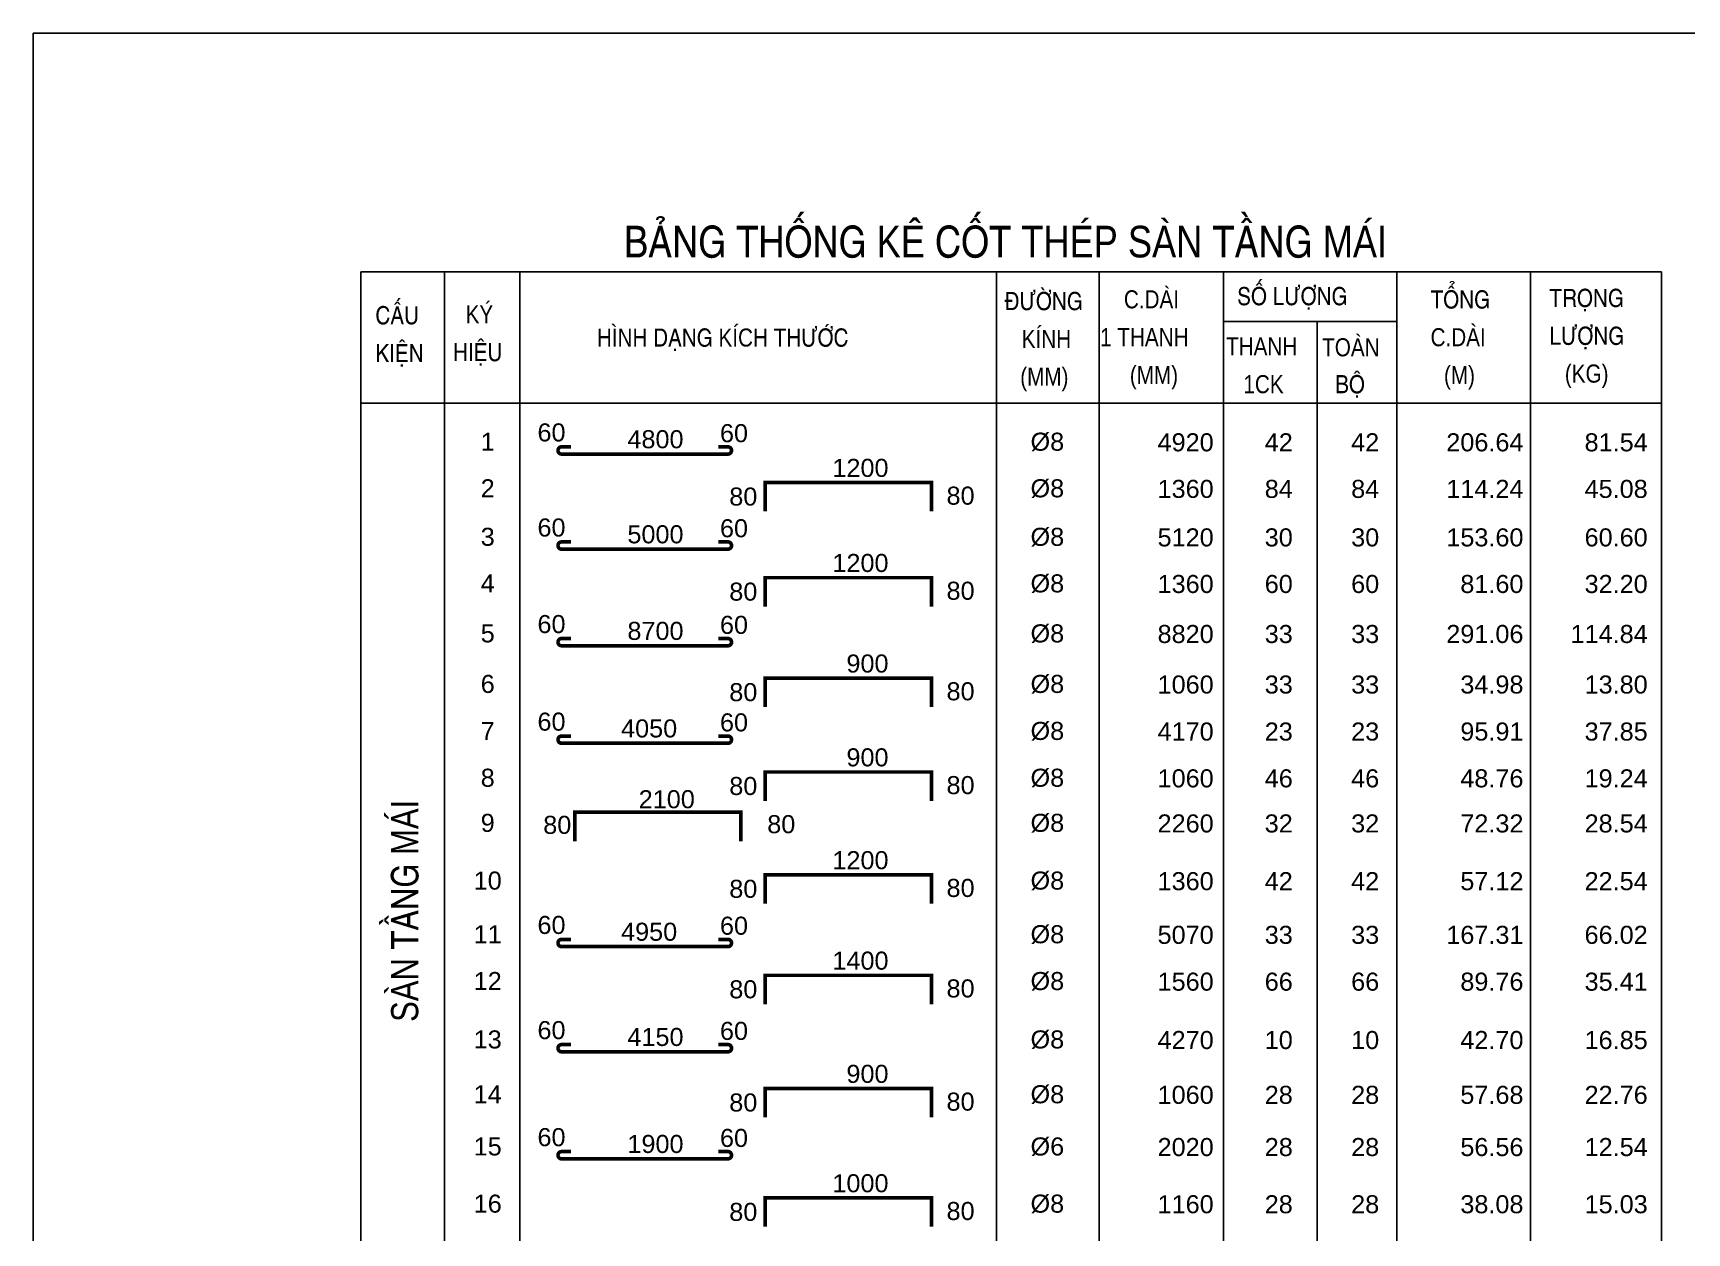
# Model space of a CAD drawing. Header units: millimetres. Extents: x -559287 to -299624, y 2351330 to 2655682.
# Drawn here: x -386947 to -368635, y 2401191 to 2414479 of the extents above; entities that cross this region are included whole.
import ezdxf
from ezdxf.enums import TextEntityAlignment as Align

# ---------------------------------------------------------------- set-up
doc = ezdxf.new("R2010")
doc.units = ezdxf.units.MM
doc.header["$LTSCALE"] = 10
for name, color, linetype, lineweight in [('Net thay', 4, 'Continuous', 25), ('Text', 54, 'Continuous', 25), ('Thep doc', 140, 'Continuous', 60), ('TKTHEP', 54, 'Continuous', 25)]:
    doc.layers.add(name, color=color, linetype=linetype, lineweight=lineweight)
doc.layers.add('ththep', color=3, linetype='Continuous')
doc.styles.add('NGHIA5', font='arial_0.ttf', dxfattribs={"height": 180})
doc.styles.add('STYLE1-S1', font='VHARIALN.TTF')

# ---------------------------------------------------------------- blocks, each defined once
blk = doc.blocks.new('NGHIA_THKE')
at = {"layer": 'TKTHEP', "style": 'NGHIA5'}
for tag, p in [('KT1', (-6747, 220)), ('KT2', (-5931, 212)), ('KT3', (-4910, 212)), ('KT4', (-3927, 212)), ('KT5', (-2978, 212)), ('KT6', (-2066, 212)), ('KT7', (-1094, 212)), ('DK', (0, 0)), ('CD1T', (2069, -8)), ('1T', (3164, -8)), ('TST', (4360, -8)), ('TCD', (6357, -8)), ('TL', (8076, -8)), ('KT8', (-6747, -258)), ('KT9', (-5931, -266)), ('KT10', (-4910, -266)), ('KT11', (-3927, -266)), ('KT12', (-2978, -266)), ('KT13', (-2066, -266)), ('KT14', (-1094, -266))]:
    blk.add_attdef(tag, text='', height=250, dxfattribs=at).set_placement(p, align=Align.RIGHT)
blk.add_attdef('SHT', text='', height=250, dxfattribs=at).set_placement((-7979, 0), align=Align.CENTER)

msp = doc.modelspace()

# ---------------------------------------------------------------- linework, layer by layer
at = {"layer": 'Net thay', "linetype": 'Continuous'}
for p, q in [((-383316.6, 2411835.2), (-368916.5, 2411835.2)), ((-383316.6, 2411835.2), (-383316.6, 2395718)), ((-382392.2, 2411835.2), (-382392.2, 2395718)), ((-381556.7, 2411835.2), (-381556.7, 2395718)), ((-376278.3, 2411835.2), (-376278.3, 2395718)), ((-375141.6, 2411835.2), (-375141.6, 2395718)), ((-373764.7, 2411835.2), (-373764.7, 2395718)), ((-371847.3, 2411835.2), (-371847.3, 2395718)), ((-370365.5, 2411835.2), (-370365.5, 2395718)), ((-368916.5, 2411835.2), (-368916.5, 2395718)), ((-373764.7, 2411284.9), (-371847.3, 2411284.9)), ((-372730, 2411284.9), (-372730, 2395718)), ((-383316.6, 2410379.9), (-368916.5, 2410379.9))]:
    msp.add_line(p, q, dxfattribs=at)
at = {"layer": 'Thep doc', "const_width": 40}
for points in [[(-380992.5, 2409896.2), (-381094.9, 2409896.2, 1), (-381094.9, 2409816.2), (-379253, 2409816.2, 1), (-379253, 2409896.2), (-379360.7, 2409896.2)], [(-380992.5, 2408843.2), (-381094.9, 2408843.2, 1), (-381094.9, 2408763.2), (-379253, 2408763.2, 1), (-379253, 2408843.2), (-379360.7, 2408843.2)], [(-380992.5, 2407773.6), (-381094.9, 2407773.6, 1), (-381094.9, 2407693.6), (-379253, 2407693.6, 1), (-379253, 2407773.6), (-379360.7, 2407773.6)], [(-380992.5, 2406693.3), (-381094.9, 2406693.3, 1), (-381094.9, 2406613.3), (-379253, 2406613.3, 1), (-379253, 2406693.3), (-379360.7, 2406693.3)], [(-380992.5, 2404441.8), (-381094.9, 2404441.8, 1), (-381094.9, 2404361.8), (-379253, 2404361.8, 1), (-379253, 2404441.8), (-379360.7, 2404441.8)], [(-380992.5, 2403276.9), (-381094.9, 2403276.9, 1), (-381094.9, 2403196.9), (-379253, 2403196.9, 1), (-379253, 2403276.9), (-379360.7, 2403276.9)], [(-380992.5, 2402091.6), (-381094.9, 2402091.6, 1), (-381094.9, 2402011.6), (-379253, 2402011.6, 1), (-379253, 2402091.6), (-379360.7, 2402091.6)]]:
    msp.add_lwpolyline(points, format="xyb", dxfattribs=at)
for points in [[(-378840.5, 2409180.7), (-378840.5, 2409500.7), (-377000.5, 2409500.7), (-377000.5, 2409180.7)], [(-378840.5, 2408127.6), (-378840.5, 2408447.6), (-377000.5, 2408447.6), (-377000.5, 2408127.6)], [(-378840.5, 2407014.2), (-378840.5, 2407334.2), (-377000.5, 2407334.2), (-377000.5, 2407014.2)], [(-378840.5, 2405975.1), (-378840.5, 2406295.1), (-377000.5, 2406295.1), (-377000.5, 2405975.1)], [(-380949.1, 2405529.3), (-380949.1, 2405849.3), (-379109.1, 2405849.3), (-379109.1, 2405529.3)], [(-378840.5, 2404836.3), (-378840.5, 2405156.3), (-377000.5, 2405156.3), (-377000.5, 2404836.3)], [(-378840.5, 2403723.6), (-378840.5, 2404043.6), (-377000.5, 2404043.6), (-377000.5, 2403723.6)], [(-378840.5, 2402470), (-378840.5, 2402790), (-377000.5, 2402790), (-377000.5, 2402470)], [(-378840.5, 2401258.6), (-378840.5, 2401578.6), (-377000.5, 2401578.6), (-377000.5, 2401258.6)]]:
    msp.add_lwpolyline(points, dxfattribs=at)
at = {"layer": 'ththep'}
msp.add_lwpolyline([(-386947, 2414478.6), (-367699.3, 2414478.6), (-367699.3, 2387615.7), (-386947, 2387615.7)], close=True, dxfattribs=at)

# ---------------------------------------------------------------- block references
at = {"layer": 'TKTHEP'}
ref = msp.add_blockref('NGHIA_THKE', (-375530, 2409853.2), dxfattribs=dict(at, xscale=0.7999999999301508, yscale=0.7999999998137355, zscale=0.8))
ref.add_attrib('SHT', '1', dxfattribs={"height": 200, "style": 'NGHIA5'}).set_placement((-381913, 2409853.2), align=Align.CENTER)
ref.add_attrib('KT1', '60', dxfattribs={"height": 200, "style": 'NGHIA5'}).set_placement((-381051.4, 2409956.1), align=Align.RIGHT)
ref.add_attrib('KT2', '4800', dxfattribs={"height": 200, "style": 'NGHIA5'}).set_placement((-379744.8, 2409880.7), align=Align.RIGHT)
ref.add_attrib('KT3', '60', dxfattribs={"height": 200, "style": 'NGHIA5'}).set_placement((-379030.7, 2409947.7), align=Align.RIGHT)
ref.add_attrib('DK', '%%c8', dxfattribs={"height": 200, "style": 'NGHIA5'}).set_placement((-375530, 2409853.2), align=Align.RIGHT)
ref.add_attrib('CD1T', '4920', dxfattribs={"height": 200, "style": 'NGHIA5'}).set_placement((-373874.5, 2409846.5), align=Align.RIGHT)
ref.add_attrib('1T', '42', dxfattribs={"height": 200, "style": 'NGHIA5'}).set_placement((-372998.8, 2409846.5), align=Align.RIGHT)
ref.add_attrib('TST', '42', dxfattribs={"height": 200, "style": 'NGHIA5'}).set_placement((-372041.8, 2409846.5), align=Align.RIGHT)
ref.add_attrib('TCD', '206.64', dxfattribs={"height": 200, "style": 'NGHIA5'}).set_placement((-370444.6, 2409846.5), align=Align.RIGHT)
ref.add_attrib('TL', '81.54', dxfattribs={"height": 200, "style": 'NGHIA5'}).set_placement((-369068.8, 2409846.5), align=Align.RIGHT)
ref = msp.add_blockref('NGHIA_THKE', (-375530, 2409337.3), dxfattribs=dict(at, xscale=0.7999999999301508, yscale=0.7999999998137355, zscale=0.8))
ref.add_attrib('SHT', '2', dxfattribs={"height": 200, "style": 'NGHIA5'}).set_placement((-381913, 2409337.3), align=Align.CENTER)
ref.add_attrib('KT1', '80', dxfattribs={"height": 200, "style": 'NGHIA5'}).set_placement((-378927.5, 2409246), align=Align.RIGHT)
ref.add_attrib('KT2', '1200', dxfattribs={"height": 200, "style": 'NGHIA5'}).set_placement((-377475, 2409563.3), align=Align.RIGHT)
ref.add_attrib('KT3', '80', dxfattribs={"height": 200, "style": 'NGHIA5'}).set_placement((-376522, 2409255.8), align=Align.RIGHT)
ref.add_attrib('DK', '%%c8', dxfattribs={"height": 200, "style": 'NGHIA5'}).set_placement((-375530, 2409337.3), align=Align.RIGHT)
ref.add_attrib('CD1T', '1360', dxfattribs={"height": 200, "style": 'NGHIA5'}).set_placement((-373874.5, 2409330.7), align=Align.RIGHT)
ref.add_attrib('1T', '84', dxfattribs={"height": 200, "style": 'NGHIA5'}).set_placement((-372998.8, 2409330.7), align=Align.RIGHT)
ref.add_attrib('TST', '84', dxfattribs={"height": 200, "style": 'NGHIA5'}).set_placement((-372041.8, 2409330.7), align=Align.RIGHT)
ref.add_attrib('TCD', '114.24', dxfattribs={"height": 200, "style": 'NGHIA5'}).set_placement((-370444.6, 2409330.7), align=Align.RIGHT)
ref.add_attrib('TL', '45.08', dxfattribs={"height": 200, "style": 'NGHIA5'}).set_placement((-369068.8, 2409330.7), align=Align.RIGHT)
ref = msp.add_blockref('NGHIA_THKE', (-375530, 2408800.1), dxfattribs=dict(at, xscale=0.7999999999301508, yscale=0.7999999998137355, zscale=0.8))
ref.add_attrib('SHT', '3', dxfattribs={"height": 200, "style": 'NGHIA5'}).set_placement((-381913, 2408800.1), align=Align.CENTER)
ref.add_attrib('KT1', '60', dxfattribs={"height": 200, "style": 'NGHIA5'}).set_placement((-381051.4, 2408903.1), align=Align.RIGHT)
ref.add_attrib('KT2', '5000', dxfattribs={"height": 200, "style": 'NGHIA5'}).set_placement((-379744.8, 2408827.7), align=Align.RIGHT)
ref.add_attrib('KT3', '60', dxfattribs={"height": 200, "style": 'NGHIA5'}).set_placement((-379030.7, 2408894.7), align=Align.RIGHT)
ref.add_attrib('DK', '%%c8', dxfattribs={"height": 200, "style": 'NGHIA5'}).set_placement((-375530, 2408800.1), align=Align.RIGHT)
ref.add_attrib('CD1T', '5120', dxfattribs={"height": 200, "style": 'NGHIA5'}).set_placement((-373874.5, 2408793.5), align=Align.RIGHT)
ref.add_attrib('1T', '30', dxfattribs={"height": 200, "style": 'NGHIA5'}).set_placement((-372998.8, 2408793.5), align=Align.RIGHT)
ref.add_attrib('TST', '30', dxfattribs={"height": 200, "style": 'NGHIA5'}).set_placement((-372041.8, 2408793.5), align=Align.RIGHT)
ref.add_attrib('TCD', '153.60', dxfattribs={"height": 200, "style": 'NGHIA5'}).set_placement((-370444.6, 2408793.5), align=Align.RIGHT)
ref.add_attrib('TL', '60.60', dxfattribs={"height": 200, "style": 'NGHIA5'}).set_placement((-369068.8, 2408793.5), align=Align.RIGHT)
ref = msp.add_blockref('NGHIA_THKE', (-375530, 2408284.3), dxfattribs=dict(at, xscale=0.7999999999301508, yscale=0.7999999998137355, zscale=0.8))
ref.add_attrib('SHT', '4', dxfattribs={"height": 200, "style": 'NGHIA5'}).set_placement((-381913, 2408284.3), align=Align.CENTER)
ref.add_attrib('KT1', '80', dxfattribs={"height": 200, "style": 'NGHIA5'}).set_placement((-378927.5, 2408193), align=Align.RIGHT)
ref.add_attrib('KT2', '1200', dxfattribs={"height": 200, "style": 'NGHIA5'}).set_placement((-377475, 2408510.2), align=Align.RIGHT)
ref.add_attrib('KT3', '80', dxfattribs={"height": 200, "style": 'NGHIA5'}).set_placement((-376522, 2408202.7), align=Align.RIGHT)
ref.add_attrib('DK', '%%c8', dxfattribs={"height": 200, "style": 'NGHIA5'}).set_placement((-375530, 2408284.3), align=Align.RIGHT)
ref.add_attrib('CD1T', '1360', dxfattribs={"height": 200, "style": 'NGHIA5'}).set_placement((-373874.5, 2408277.7), align=Align.RIGHT)
ref.add_attrib('1T', '60', dxfattribs={"height": 200, "style": 'NGHIA5'}).set_placement((-372998.8, 2408277.7), align=Align.RIGHT)
ref.add_attrib('TST', '60', dxfattribs={"height": 200, "style": 'NGHIA5'}).set_placement((-372041.8, 2408277.7), align=Align.RIGHT)
ref.add_attrib('TCD', '81.60', dxfattribs={"height": 200, "style": 'NGHIA5'}).set_placement((-370444.6, 2408277.7), align=Align.RIGHT)
ref.add_attrib('TL', '32.20', dxfattribs={"height": 200, "style": 'NGHIA5'}).set_placement((-369068.8, 2408277.7), align=Align.RIGHT)
ref = msp.add_blockref('NGHIA_THKE', (-375530, 2407730.5), dxfattribs=dict(at, xscale=0.7999999999301508, yscale=0.7999999998137355, zscale=0.8))
ref.add_attrib('SHT', '5', dxfattribs={"height": 200, "style": 'NGHIA5'}).set_placement((-381913, 2407730.5), align=Align.CENTER)
ref.add_attrib('KT1', '60', dxfattribs={"height": 200, "style": 'NGHIA5'}).set_placement((-381051.4, 2407833.5), align=Align.RIGHT)
ref.add_attrib('KT2', '8700', dxfattribs={"height": 200, "style": 'NGHIA5'}).set_placement((-379744.8, 2407758.1), align=Align.RIGHT)
ref.add_attrib('KT3', '60', dxfattribs={"height": 200, "style": 'NGHIA5'}).set_placement((-379030.7, 2407825), align=Align.RIGHT)
ref.add_attrib('DK', '%%c8', dxfattribs={"height": 200, "style": 'NGHIA5'}).set_placement((-375530, 2407730.5), align=Align.RIGHT)
ref.add_attrib('CD1T', '8820', dxfattribs={"height": 200, "style": 'NGHIA5'}).set_placement((-373874.5, 2407723.9), align=Align.RIGHT)
ref.add_attrib('1T', '33', dxfattribs={"height": 200, "style": 'NGHIA5'}).set_placement((-372998.8, 2407723.9), align=Align.RIGHT)
ref.add_attrib('TST', '33', dxfattribs={"height": 200, "style": 'NGHIA5'}).set_placement((-372041.8, 2407723.9), align=Align.RIGHT)
ref.add_attrib('TCD', '291.06', dxfattribs={"height": 200, "style": 'NGHIA5'}).set_placement((-370444.6, 2407723.9), align=Align.RIGHT)
ref.add_attrib('TL', '114.84', dxfattribs={"height": 200, "style": 'NGHIA5'}).set_placement((-369068.8, 2407723.9), align=Align.RIGHT)
ref = msp.add_blockref('NGHIA_THKE', (-375530, 2407170.9), dxfattribs=dict(at, xscale=0.7999999999301508, yscale=0.7999999998137355, zscale=0.8))
ref.add_attrib('SHT', '6', dxfattribs={"height": 200, "style": 'NGHIA5'}).set_placement((-381913, 2407170.9), align=Align.CENTER)
ref.add_attrib('KT1', '80', dxfattribs={"height": 200, "style": 'NGHIA5'}).set_placement((-378927.5, 2407079.6), align=Align.RIGHT)
ref.add_attrib('KT2', '900', dxfattribs={"height": 200, "style": 'NGHIA5'}).set_placement((-377475, 2407396.8), align=Align.RIGHT)
ref.add_attrib('KT3', '80', dxfattribs={"height": 200, "style": 'NGHIA5'}).set_placement((-376522, 2407089.3), align=Align.RIGHT)
ref.add_attrib('DK', '%%c8', dxfattribs={"height": 200, "style": 'NGHIA5'}).set_placement((-375530, 2407170.9), align=Align.RIGHT)
ref.add_attrib('CD1T', '1060', dxfattribs={"height": 200, "style": 'NGHIA5'}).set_placement((-373874.5, 2407164.3), align=Align.RIGHT)
ref.add_attrib('1T', '33', dxfattribs={"height": 200, "style": 'NGHIA5'}).set_placement((-372998.8, 2407164.3), align=Align.RIGHT)
ref.add_attrib('TST', '33', dxfattribs={"height": 200, "style": 'NGHIA5'}).set_placement((-372041.8, 2407164.3), align=Align.RIGHT)
ref.add_attrib('TCD', '34.98', dxfattribs={"height": 200, "style": 'NGHIA5'}).set_placement((-370444.6, 2407164.3), align=Align.RIGHT)
ref.add_attrib('TL', '13.80', dxfattribs={"height": 200, "style": 'NGHIA5'}).set_placement((-369068.8, 2407164.3), align=Align.RIGHT)
ref = msp.add_blockref('NGHIA_THKE', (-375530, 2406650.3), dxfattribs=dict(at, xscale=0.7999999999301508, yscale=0.7999999998137355, zscale=0.8))
ref.add_attrib('SHT', '7', dxfattribs={"height": 200, "style": 'NGHIA5'}).set_placement((-381913, 2406650.3), align=Align.CENTER)
ref.add_attrib('KT1', '60', dxfattribs={"height": 200, "style": 'NGHIA5'}).set_placement((-381051.4, 2406753.2), align=Align.RIGHT)
ref.add_attrib('KT2', '4050', dxfattribs={"height": 200, "style": 'NGHIA5'}).set_placement((-379815, 2406677.8), align=Align.RIGHT)
ref.add_attrib('KT3', '60', dxfattribs={"height": 200, "style": 'NGHIA5'}).set_placement((-379030.7, 2406744.8), align=Align.RIGHT)
ref.add_attrib('DK', '%%c8', dxfattribs={"height": 200, "style": 'NGHIA5'}).set_placement((-375530, 2406650.3), align=Align.RIGHT)
ref.add_attrib('CD1T', '4170', dxfattribs={"height": 200, "style": 'NGHIA5'}).set_placement((-373874.5, 2406643.6), align=Align.RIGHT)
ref.add_attrib('1T', '23', dxfattribs={"height": 200, "style": 'NGHIA5'}).set_placement((-372998.8, 2406643.6), align=Align.RIGHT)
ref.add_attrib('TST', '23', dxfattribs={"height": 200, "style": 'NGHIA5'}).set_placement((-372041.8, 2406643.6), align=Align.RIGHT)
ref.add_attrib('TCD', '95.91', dxfattribs={"height": 200, "style": 'NGHIA5'}).set_placement((-370444.6, 2406643.6), align=Align.RIGHT)
ref.add_attrib('TL', '37.85', dxfattribs={"height": 200, "style": 'NGHIA5'}).set_placement((-369068.8, 2406643.6), align=Align.RIGHT)
ref = msp.add_blockref('NGHIA_THKE', (-375530, 2406131.8), dxfattribs=dict(at, xscale=0.7999999999301508, yscale=0.7999999998137355, zscale=0.8))
ref.add_attrib('SHT', '8', dxfattribs={"height": 200, "style": 'NGHIA5'}).set_placement((-381913, 2406131.8), align=Align.CENTER)
ref.add_attrib('KT1', '80', dxfattribs={"height": 200, "style": 'NGHIA5'}).set_placement((-378927.5, 2406040.5), align=Align.RIGHT)
ref.add_attrib('KT2', '900', dxfattribs={"height": 200, "style": 'NGHIA5'}).set_placement((-377475, 2406357.7), align=Align.RIGHT)
ref.add_attrib('KT3', '80', dxfattribs={"height": 200, "style": 'NGHIA5'}).set_placement((-376522, 2406050.2), align=Align.RIGHT)
ref.add_attrib('DK', '%%c8', dxfattribs={"height": 200, "style": 'NGHIA5'}).set_placement((-375530, 2406131.8), align=Align.RIGHT)
ref.add_attrib('CD1T', '1060', dxfattribs={"height": 200, "style": 'NGHIA5'}).set_placement((-373874.5, 2406125.2), align=Align.RIGHT)
ref.add_attrib('1T', '46', dxfattribs={"height": 200, "style": 'NGHIA5'}).set_placement((-372998.8, 2406125.2), align=Align.RIGHT)
ref.add_attrib('TST', '46', dxfattribs={"height": 200, "style": 'NGHIA5'}).set_placement((-372041.8, 2406125.2), align=Align.RIGHT)
ref.add_attrib('TCD', '48.76', dxfattribs={"height": 200, "style": 'NGHIA5'}).set_placement((-370444.6, 2406125.2), align=Align.RIGHT)
ref.add_attrib('TL', '19.24', dxfattribs={"height": 200, "style": 'NGHIA5'}).set_placement((-369068.8, 2406125.2), align=Align.RIGHT)
ref = msp.add_blockref('NGHIA_THKE', (-375530, 2405632.4), dxfattribs=dict(at, xscale=0.7999999999883585, yscale=0.7999999998137355, zscale=0.8))
ref.add_attrib('SHT', '9', dxfattribs={"height": 200, "style": 'NGHIA5'}).set_placement((-381913, 2405632.4), align=Align.CENTER)
ref.add_attrib('KT1', '80', dxfattribs={"height": 200, "style": 'NGHIA5'}).set_placement((-380987.6, 2405610), align=Align.RIGHT)
ref.add_attrib('KT2', '2100', dxfattribs={"height": 200, "style": 'NGHIA5'}).set_placement((-379619.7, 2405894), align=Align.RIGHT)
ref.add_attrib('KT3', '80', dxfattribs={"height": 200, "style": 'NGHIA5'}).set_placement((-378507.2, 2405617.7), align=Align.RIGHT)
ref.add_attrib('DK', '%%c8', dxfattribs={"height": 200, "style": 'NGHIA5'}).set_placement((-375530, 2405632.4), align=Align.RIGHT)
ref.add_attrib('CD1T', '2260', dxfattribs={"height": 200, "style": 'NGHIA5'}).set_placement((-373874.5, 2405625.8), align=Align.RIGHT)
ref.add_attrib('1T', '32', dxfattribs={"height": 200, "style": 'NGHIA5'}).set_placement((-372998.8, 2405625.8), align=Align.RIGHT)
ref.add_attrib('TST', '32', dxfattribs={"height": 200, "style": 'NGHIA5'}).set_placement((-372041.8, 2405625.8), align=Align.RIGHT)
ref.add_attrib('TCD', '72.32', dxfattribs={"height": 200, "style": 'NGHIA5'}).set_placement((-370444.6, 2405625.8), align=Align.RIGHT)
ref.add_attrib('TL', '28.54', dxfattribs={"height": 200, "style": 'NGHIA5'}).set_placement((-369068.8, 2405625.8), align=Align.RIGHT)
ref = msp.add_blockref('NGHIA_THKE', (-375530, 2404993), dxfattribs=dict(at, xscale=0.7999999999301508, yscale=0.7999999998137355, zscale=0.8))
ref.add_attrib('SHT', '10', dxfattribs={"height": 200, "style": 'NGHIA5'}).set_placement((-381913, 2404993), align=Align.CENTER)
ref.add_attrib('KT1', '80', dxfattribs={"height": 200, "style": 'NGHIA5'}).set_placement((-378927.5, 2404901.7), align=Align.RIGHT)
ref.add_attrib('KT2', '1200', dxfattribs={"height": 200, "style": 'NGHIA5'}).set_placement((-377475, 2405218.9), align=Align.RIGHT)
ref.add_attrib('KT3', '80', dxfattribs={"height": 200, "style": 'NGHIA5'}).set_placement((-376522, 2404911.4), align=Align.RIGHT)
ref.add_attrib('DK', '%%c8', dxfattribs={"height": 200, "style": 'NGHIA5'}).set_placement((-375530, 2404993), align=Align.RIGHT)
ref.add_attrib('CD1T', '1360', dxfattribs={"height": 200, "style": 'NGHIA5'}).set_placement((-373874.5, 2404986.4), align=Align.RIGHT)
ref.add_attrib('1T', '42', dxfattribs={"height": 200, "style": 'NGHIA5'}).set_placement((-372998.8, 2404986.4), align=Align.RIGHT)
ref.add_attrib('TST', '42', dxfattribs={"height": 200, "style": 'NGHIA5'}).set_placement((-372041.8, 2404986.4), align=Align.RIGHT)
ref.add_attrib('TCD', '57.12', dxfattribs={"height": 200, "style": 'NGHIA5'}).set_placement((-370444.6, 2404986.4), align=Align.RIGHT)
ref.add_attrib('TL', '22.54', dxfattribs={"height": 200, "style": 'NGHIA5'}).set_placement((-369068.8, 2404986.4), align=Align.RIGHT)
ref = msp.add_blockref('NGHIA_THKE', (-375530, 2404398.7), dxfattribs=dict(at, xscale=0.7999999999301508, yscale=0.7999999998137355, zscale=0.8))
ref.add_attrib('SHT', '11', dxfattribs={"height": 200, "style": 'NGHIA5'}).set_placement((-381913, 2404398.7), align=Align.CENTER)
ref.add_attrib('KT1', '60', dxfattribs={"height": 200, "style": 'NGHIA5'}).set_placement((-381051.4, 2404501.7), align=Align.RIGHT)
ref.add_attrib('KT2', '4950', dxfattribs={"height": 200, "style": 'NGHIA5'}).set_placement((-379815, 2404426.3), align=Align.RIGHT)
ref.add_attrib('KT3', '60', dxfattribs={"height": 200, "style": 'NGHIA5'}).set_placement((-379030.7, 2404493.3), align=Align.RIGHT)
ref.add_attrib('DK', '%%c8', dxfattribs={"height": 200, "style": 'NGHIA5'}).set_placement((-375530, 2404398.7), align=Align.RIGHT)
ref.add_attrib('CD1T', '5070', dxfattribs={"height": 200, "style": 'NGHIA5'}).set_placement((-373874.5, 2404392.1), align=Align.RIGHT)
ref.add_attrib('1T', '33', dxfattribs={"height": 200, "style": 'NGHIA5'}).set_placement((-372998.8, 2404392.1), align=Align.RIGHT)
ref.add_attrib('TST', '33', dxfattribs={"height": 200, "style": 'NGHIA5'}).set_placement((-372041.8, 2404392.1), align=Align.RIGHT)
ref.add_attrib('TCD', '167.31', dxfattribs={"height": 200, "style": 'NGHIA5'}).set_placement((-370444.6, 2404392.1), align=Align.RIGHT)
ref.add_attrib('TL', '66.02', dxfattribs={"height": 200, "style": 'NGHIA5'}).set_placement((-369068.8, 2404392.1), align=Align.RIGHT)
ref = msp.add_blockref('NGHIA_THKE', (-375530, 2403880.3), dxfattribs=dict(at, xscale=0.7999999999301508, yscale=0.7999999998137355, zscale=0.8))
ref.add_attrib('SHT', '12', dxfattribs={"height": 200, "style": 'NGHIA5'}).set_placement((-381913, 2403880.3), align=Align.CENTER)
ref.add_attrib('KT1', '80', dxfattribs={"height": 200, "style": 'NGHIA5'}).set_placement((-378927.5, 2403789), align=Align.RIGHT)
ref.add_attrib('KT2', '1400', dxfattribs={"height": 200, "style": 'NGHIA5'}).set_placement((-377475, 2404106.2), align=Align.RIGHT)
ref.add_attrib('KT3', '80', dxfattribs={"height": 200, "style": 'NGHIA5'}).set_placement((-376522, 2403798.7), align=Align.RIGHT)
ref.add_attrib('DK', '%%c8', dxfattribs={"height": 200, "style": 'NGHIA5'}).set_placement((-375530, 2403880.3), align=Align.RIGHT)
ref.add_attrib('CD1T', '1560', dxfattribs={"height": 200, "style": 'NGHIA5'}).set_placement((-373874.5, 2403873.7), align=Align.RIGHT)
ref.add_attrib('1T', '66', dxfattribs={"height": 200, "style": 'NGHIA5'}).set_placement((-372998.8, 2403873.7), align=Align.RIGHT)
ref.add_attrib('TST', '66', dxfattribs={"height": 200, "style": 'NGHIA5'}).set_placement((-372041.8, 2403873.7), align=Align.RIGHT)
ref.add_attrib('TCD', '89.76', dxfattribs={"height": 200, "style": 'NGHIA5'}).set_placement((-370444.6, 2403873.7), align=Align.RIGHT)
ref.add_attrib('TL', '35.41', dxfattribs={"height": 200, "style": 'NGHIA5'}).set_placement((-369068.8, 2403873.7), align=Align.RIGHT)
ref = msp.add_blockref('NGHIA_THKE', (-375530, 2403233.8), dxfattribs=dict(at, xscale=0.7999999999301508, yscale=0.7999999998137355, zscale=0.8))
ref.add_attrib('SHT', '13', dxfattribs={"height": 200, "style": 'NGHIA5'}).set_placement((-381913, 2403233.8), align=Align.CENTER)
ref.add_attrib('KT1', '60', dxfattribs={"height": 200, "style": 'NGHIA5'}).set_placement((-381051.4, 2403336.8), align=Align.RIGHT)
ref.add_attrib('KT2', '4150', dxfattribs={"height": 200, "style": 'NGHIA5'}).set_placement((-379744.8, 2403261.4), align=Align.RIGHT)
ref.add_attrib('KT3', '60', dxfattribs={"height": 200, "style": 'NGHIA5'}).set_placement((-379030.7, 2403328.3), align=Align.RIGHT)
ref.add_attrib('DK', '%%c8', dxfattribs={"height": 200, "style": 'NGHIA5'}).set_placement((-375530, 2403233.8), align=Align.RIGHT)
ref.add_attrib('CD1T', '4270', dxfattribs={"height": 200, "style": 'NGHIA5'}).set_placement((-373874.5, 2403227.2), align=Align.RIGHT)
ref.add_attrib('1T', '10', dxfattribs={"height": 200, "style": 'NGHIA5'}).set_placement((-372998.8, 2403227.2), align=Align.RIGHT)
ref.add_attrib('TST', '10', dxfattribs={"height": 200, "style": 'NGHIA5'}).set_placement((-372041.8, 2403227.2), align=Align.RIGHT)
ref.add_attrib('TCD', '42.70', dxfattribs={"height": 200, "style": 'NGHIA5'}).set_placement((-370444.6, 2403227.2), align=Align.RIGHT)
ref.add_attrib('TL', '16.85', dxfattribs={"height": 200, "style": 'NGHIA5'}).set_placement((-369068.8, 2403227.2), align=Align.RIGHT)
ref = msp.add_blockref('NGHIA_THKE', (-375530, 2402626.7), dxfattribs=dict(at, xscale=0.7999999999301508, yscale=0.7999999998137355, zscale=0.8))
ref.add_attrib('SHT', '14', dxfattribs={"height": 200, "style": 'NGHIA5'}).set_placement((-381913, 2402626.7), align=Align.CENTER)
ref.add_attrib('KT1', '80', dxfattribs={"height": 200, "style": 'NGHIA5'}).set_placement((-378927.5, 2402535.4), align=Align.RIGHT)
ref.add_attrib('KT2', '900', dxfattribs={"height": 200, "style": 'NGHIA5'}).set_placement((-377475, 2402852.6), align=Align.RIGHT)
ref.add_attrib('KT3', '80', dxfattribs={"height": 200, "style": 'NGHIA5'}).set_placement((-376522, 2402545.1), align=Align.RIGHT)
ref.add_attrib('DK', '%%c8', dxfattribs={"height": 200, "style": 'NGHIA5'}).set_placement((-375530, 2402626.7), align=Align.RIGHT)
ref.add_attrib('CD1T', '1060', dxfattribs={"height": 200, "style": 'NGHIA5'}).set_placement((-373874.5, 2402620.1), align=Align.RIGHT)
ref.add_attrib('1T', '28', dxfattribs={"height": 200, "style": 'NGHIA5'}).set_placement((-372998.8, 2402620.1), align=Align.RIGHT)
ref.add_attrib('TST', '28', dxfattribs={"height": 200, "style": 'NGHIA5'}).set_placement((-372041.8, 2402620.1), align=Align.RIGHT)
ref.add_attrib('TCD', '57.68', dxfattribs={"height": 200, "style": 'NGHIA5'}).set_placement((-370444.6, 2402620.1), align=Align.RIGHT)
ref.add_attrib('TL', '22.76', dxfattribs={"height": 200, "style": 'NGHIA5'}).set_placement((-369068.8, 2402620.1), align=Align.RIGHT)
ref = msp.add_blockref('NGHIA_THKE', (-375530, 2402048.6), dxfattribs=dict(at, xscale=0.7999999999301508, yscale=0.7999999998137355, zscale=0.8))
ref.add_attrib('SHT', '15', dxfattribs={"height": 200, "style": 'NGHIA5'}).set_placement((-381913, 2402048.6), align=Align.CENTER)
ref.add_attrib('KT1', '60', dxfattribs={"height": 200, "style": 'NGHIA5'}).set_placement((-381051.4, 2402151.6), align=Align.RIGHT)
ref.add_attrib('KT2', '1900', dxfattribs={"height": 200, "style": 'NGHIA5'}).set_placement((-379744.8, 2402076.1), align=Align.RIGHT)
ref.add_attrib('KT3', '60', dxfattribs={"height": 200, "style": 'NGHIA5'}).set_placement((-379030.7, 2402143.1), align=Align.RIGHT)
ref.add_attrib('DK', '%%c6', dxfattribs={"height": 200, "style": 'NGHIA5'}).set_placement((-375530, 2402048.6), align=Align.RIGHT)
ref.add_attrib('CD1T', '2020', dxfattribs={"height": 200, "style": 'NGHIA5'}).set_placement((-373874.5, 2402042), align=Align.RIGHT)
ref.add_attrib('1T', '28', dxfattribs={"height": 200, "style": 'NGHIA5'}).set_placement((-372998.8, 2402042), align=Align.RIGHT)
ref.add_attrib('TST', '28', dxfattribs={"height": 200, "style": 'NGHIA5'}).set_placement((-372041.8, 2402042), align=Align.RIGHT)
ref.add_attrib('TCD', '56.56', dxfattribs={"height": 200, "style": 'NGHIA5'}).set_placement((-370444.6, 2402042), align=Align.RIGHT)
ref.add_attrib('TL', '12.54', dxfattribs={"height": 200, "style": 'NGHIA5'}).set_placement((-369068.8, 2402042), align=Align.RIGHT)
ref = msp.add_blockref('NGHIA_THKE', (-375530, 2401415.3), dxfattribs=dict(at, xscale=0.7999999999301508, yscale=0.7999999998137355, zscale=0.8))
ref.add_attrib('SHT', '16', dxfattribs={"height": 200, "style": 'NGHIA5'}).set_placement((-381913, 2401415.3), align=Align.CENTER)
ref.add_attrib('KT1', '80', dxfattribs={"height": 200, "style": 'NGHIA5'}).set_placement((-378927.5, 2401324), align=Align.RIGHT)
ref.add_attrib('KT2', '1000', dxfattribs={"height": 200, "style": 'NGHIA5'}).set_placement((-377475, 2401641.2), align=Align.RIGHT)
ref.add_attrib('KT3', '80', dxfattribs={"height": 200, "style": 'NGHIA5'}).set_placement((-376522, 2401333.7), align=Align.RIGHT)
ref.add_attrib('DK', '%%c8', dxfattribs={"height": 200, "style": 'NGHIA5'}).set_placement((-375530, 2401415.3), align=Align.RIGHT)
ref.add_attrib('CD1T', '1160', dxfattribs={"height": 200, "style": 'NGHIA5'}).set_placement((-373874.5, 2401408.7), align=Align.RIGHT)
ref.add_attrib('1T', '28', dxfattribs={"height": 200, "style": 'NGHIA5'}).set_placement((-372998.8, 2401408.7), align=Align.RIGHT)
ref.add_attrib('TST', '28', dxfattribs={"height": 200, "style": 'NGHIA5'}).set_placement((-372041.8, 2401408.7), align=Align.RIGHT)
ref.add_attrib('TCD', '38.08', dxfattribs={"height": 200, "style": 'NGHIA5'}).set_placement((-370444.6, 2401408.7), align=Align.RIGHT)
ref.add_attrib('TL', '15.03', dxfattribs={"height": 200, "style": 'NGHIA5'}).set_placement((-369068.8, 2401408.7), align=Align.RIGHT)

# ---------------------------------------------------------------- texts
at = {"layer": 'Text', "style": 'STYLE1-S1'}
msp.add_text('B¶NG thèng kª cèt THÐP sµn tÇng m¸i', height=350, dxfattribs=at).set_placement((-371954.9, 2411994.2), align=Align.RIGHT)
msp.add_text('SµN TÇNG m¸i', height=300, rotation=90, dxfattribs=at).set_placement((-382682.5, 2405987.8), align=Align.RIGHT)
at = {"layer": 'TKTHEP', "style": 'STYLE1-S1'}
for s, p in [('sè l\xadîng', (-373614.3, 2411465.8)), ('tæng', (-371473.2, 2411429.3)), ('®\xadêng', (-376189.7, 2411411.1)), ('c.dµi', (-374869, 2411430.2)), ('träng', (-370156.6, 2411445.7)), ('cÊu', (-383156.1, 2411254)), ('ký', (-382158, 2411264.6)), ('h×nh d¹ng kÝch th\xadíc', (-380704.1, 2411006.6)), ('kÝnh', (-376000.2, 2410992)), ('1 thanh', (-375132.7, 2411011.2)), ('c.dµi', (-371473.2, 2411010.2)), ('l\xadîng', (-370156.6, 2411026.7)), ('kiÖn', (-383156.1, 2410835)), ('hiÖu', (-382296.5, 2410845.6)), ('thanh', (-373737.9, 2410909.7)), ('toµn', (-372673.8, 2410898.9)), ('(kg)', (-369986.5, 2410607.6)), ('(mm)', (-376016.7, 2410573)), ('(mm)', (-374803.1, 2410592.1)), ('1ck', (-373545.6, 2410490.7)), ('bé', (-372529.7, 2410490.1)), ('(m)', (-371324.9, 2410591.2))]:
    msp.add_text(s, height=200, dxfattribs=at).set_placement(p)

doc.saveas('drawing.dxf')
